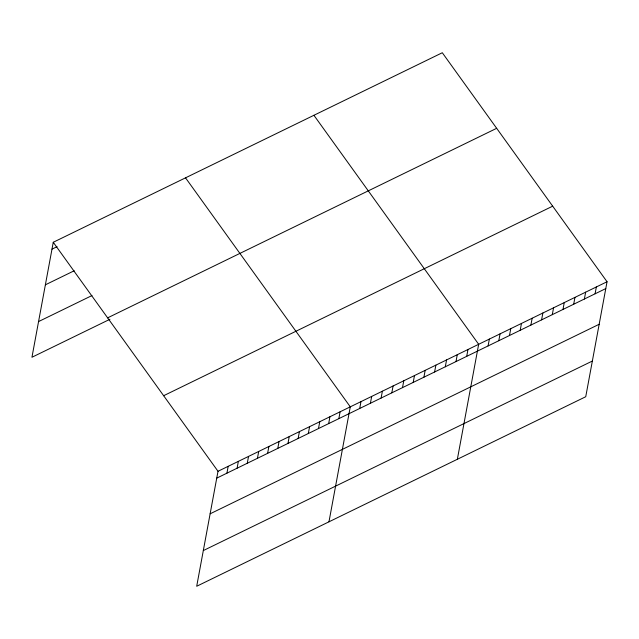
<?xml version="1.0" encoding="UTF-8"?>
<svg xmlns="http://www.w3.org/2000/svg" width="639" height="639" viewBox="0 0 639 639"><rect width="100%" height="100%" fill="white"/><g stroke="black" fill="none" stroke-linecap="round" stroke-linejoin="round"><path stroke-width="0.96" d="M53.261 242.277L218.011 471.278L196.7 586.259L585.739 396.723L607.05 281.743L442.3 52.741L53.261 242.277L31.95 357.257L109.956 319.252M226.917 473.179L228.187 466.326M237.093 468.219L238.363 461.366M247.269 463.267L248.539 456.414M257.437 458.307L258.707 451.454M267.613 453.347L268.883 446.493M277.789 448.394L279.059 441.541M287.965 443.434L289.235 436.581M298.141 438.482L299.411 431.621M308.317 433.522L309.588 426.668M318.486 428.561L319.764 421.708M328.662 423.609L329.932 416.756M338.838 418.649L340.108 411.796M328.973 521.815L350.284 406.835L185.534 177.842M359.709 408.481L360.979 401.627M370.412 403.265L371.682 396.412M381.108 398.057L382.378 391.204M391.811 392.841L393.081 385.988M402.506 387.633L403.776 380.78M413.209 382.418L414.479 375.564M423.905 377.21L425.175 370.356M434.6 371.994L435.87 365.141M445.303 366.786L446.573 359.925M455.998 361.57L457.268 354.717M466.702 356.354L467.972 349.501M457.356 459.265L478.667 344.293L313.917 115.292M488.092 345.931L489.362 339.077M498.795 340.723L500.065 333.87M509.491 335.507L510.761 328.654M520.194 330.299L521.464 323.446M530.889 325.083L532.159 318.23M541.584 319.875L542.862 313.014M552.288 314.66L553.558 307.806M562.983 309.452L564.253 302.59M573.686 304.236L574.956 297.383M584.381 299.02L585.651 292.167M595.085 293.812L596.355 286.959M51.991 249.138L57.079 246.654M45.377 284.818L74.204 270.768M38.564 321.577L91.984 295.553M107.624 317.855L496.663 128.311M163.64 395.709L552.679 206.173M218.011 471.278L607.05 281.743M216.741 478.132L605.78 288.596M210.127 513.812L599.166 324.277M203.314 550.578L592.353 361.043"/></g></svg>
